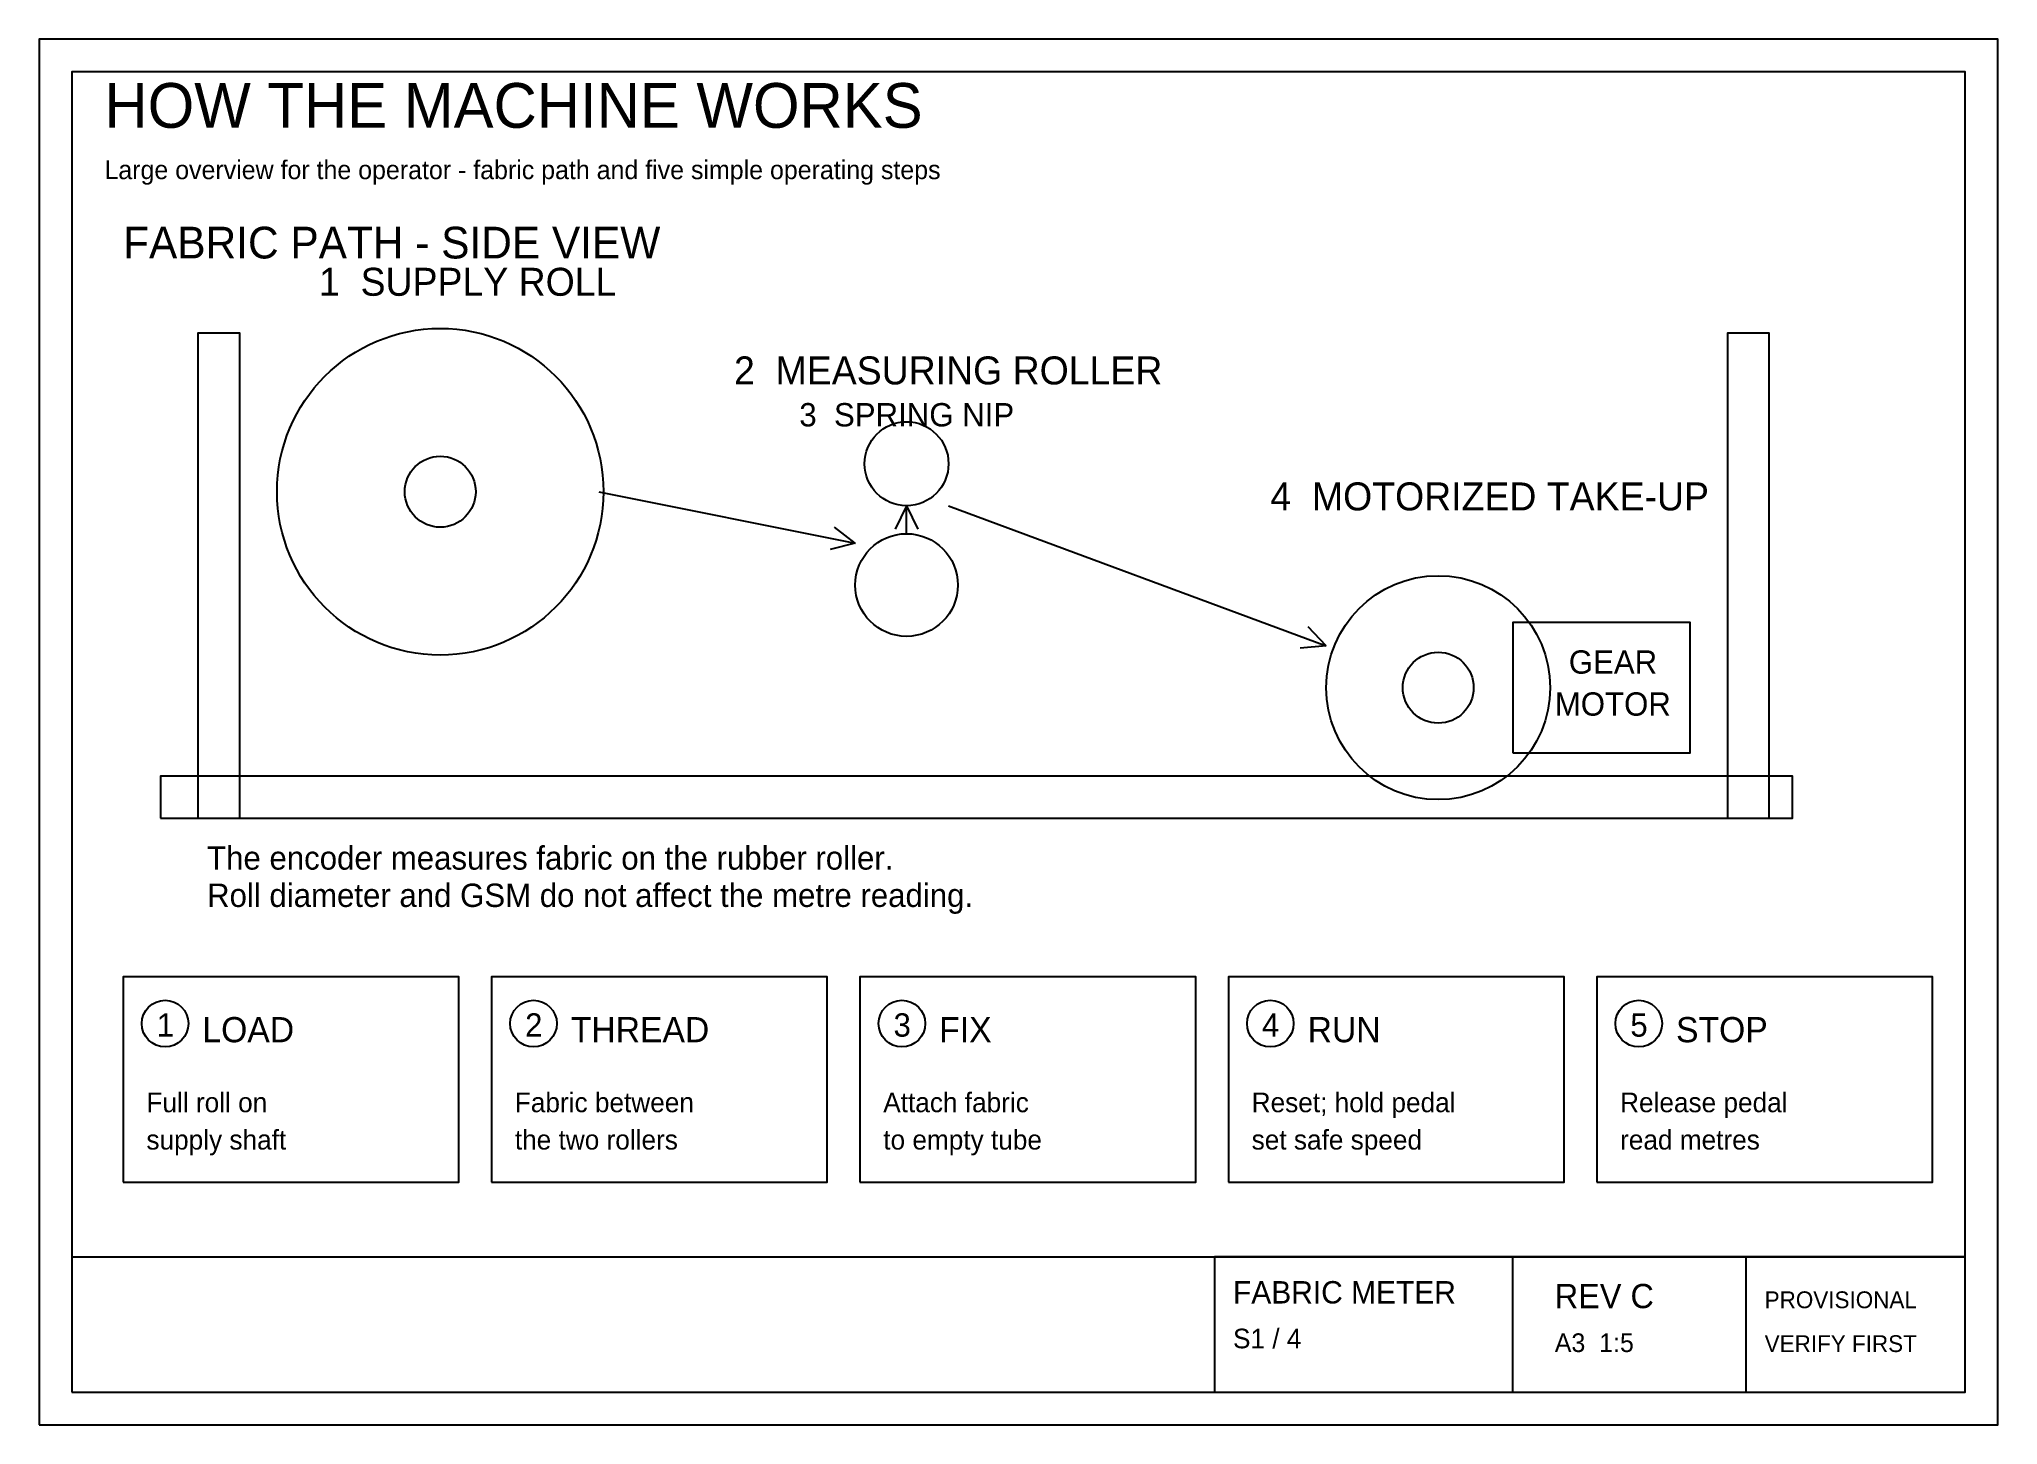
# Model space of a CAD drawing. Header units: metres. Extents: x 0 to 2100, y 0 to 1485.
import ezdxf

# ---------------------------------------------------------------- set-up
doc = ezdxf.new("R2010")
doc.units = ezdxf.units.M
for name, color, linetype in [('DRIVE', 7, 'Continuous'), ('FABRIC', 7, 'Continuous'), ('FLOW', 7, 'Continuous'), ('FRAME', 7, 'Continuous'), ('ROLLER', 7, 'Continuous'), ('SHAFT', 7, 'Continuous'), ('SHEET', 7, 'Continuous'), ('STEP', 7, 'Continuous'), ('TEXT', 7, 'Continuous'), ('TITLE', 7, 'Continuous')]:
    doc.layers.add(name, color=color, linetype=linetype)

msp = doc.modelspace()

# ---------------------------------------------------------------- linework, layer by layer
at = {"layer": 'DRIVE', "color": 1}
msp.add_lwpolyline([(1580, 720), (1770, 720), (1770, 860), (1580, 860)], close=True, dxfattribs=at)
at = {"layer": 'FABRIC', "color": 8}
for centre, radius in [((430, 1000), 175), ((1500, 790), 120)]:
    msp.add_circle(centre, radius, dxfattribs=at)
at = {"layer": 'FLOW', "color": 1}
for p, q in [((600, 1000), (875, 945)), ((930, 985), (917.8, 959.8)), ((930, 955), (930, 985)), ((930, 985), (942.2, 959.8)), ((975, 985), (1380, 835)), ((875, 945), (847.9, 938)), ((875, 945), (852.7, 961.9)), ((1380, 835), (1360.6, 855.2)), ((1380, 835), (1352.1, 832.3))]:
    msp.add_line(p, q, dxfattribs=at)
at = {"layer": 'FRAME', "color": 3}
for points in [[(170, 650), (215, 650), (215, 1170), (170, 1170)], [(1810, 650), (1855, 650), (1855, 1170), (1810, 1170)], [(130, 650), (1880, 650), (1880, 695), (130, 695)]]:
    msp.add_lwpolyline(points, close=True, dxfattribs=at)
at = {"layer": 'ROLLER', "color": 5}
for centre, radius in [((930, 1030), 45), ((930, 900), 55)]:
    msp.add_circle(centre, radius, dxfattribs=at)
at = {"layer": 'SHAFT', "color": 1}
for centre in [(430, 1000), (1500, 790)]:
    msp.add_circle(centre, 38, dxfattribs=at)
at = {"layer": 'SHEET', "color": 7}
for p, q in [((35, 180), (2065, 180)), ((1580, 35), (1580, 180)), ((1830, 35), (1830, 180))]:
    msp.add_line(p, q, dxfattribs=at)
for points in [[(0, 0), (2100, 0), (2100, 1485), (0, 1485)], [(35, 35), (2065, 35), (2065, 1450), (35, 1450)], [(1260, 35), (2065, 35), (2065, 180), (1260, 180)]]:
    msp.add_lwpolyline(points, close=True, dxfattribs=at)
at = {"layer": 'STEP', "color": 6}
for points in [[(90, 260), (450, 260), (450, 480), (90, 480)], [(485, 260), (845, 260), (845, 480), (485, 480)], [(880, 260), (1240, 260), (1240, 480), (880, 480)], [(1275, 260), (1635, 260), (1635, 480), (1275, 480)]]:
    msp.add_lwpolyline(points, close=True, dxfattribs=at)
at = {"layer": 'STEP', "color": 2}
msp.add_lwpolyline([(1670, 260), (2030, 260), (2030, 480), (1670, 480)], close=True, dxfattribs=at)
at = {"layer": 'STEP', "color": 6}
for centre in [(135, 430), (530, 430), (925, 430), (1320, 430)]:
    msp.add_circle(centre, 25, dxfattribs=at)
at = {"layer": 'STEP', "color": 2}
msp.add_circle((1715, 430), 25, dxfattribs=at)

# ---------------------------------------------------------------- texts
at = {"layer": 'TEXT', "color": 7}
for s, height, p in [('1  SUPPLY ROLL', 30, (300, 1210)), ('2  MEASURING ROLLER', 30, (745, 1115)), ('3  SPRING NIP', 25, (815, 1070)), ('4  MOTORIZED TAKE-UP', 30, (1320, 980)), ('The encoder measures fabric on the rubber roller.', 25, (180, 595)), ('Roll diameter and GSM do not affect the metre reading.', 25, (180, 555)), ('Full roll on', 21, (115, 335)), ('Fabric between', 21, (510, 335)), ('Attach fabric', 21, (905, 335)), ('Reset; hold pedal', 21, (1300, 335)), ('Release pedal', 21, (1695, 335)), ('supply shaft', 21, (115, 295)), ('the two rollers', 21, (510, 295)), ('to empty tube', 21, (905, 295)), ('set safe speed', 21, (1300, 295)), ('read metres', 21, (1695, 295)), ('S1 / 4', 21, (1280, 82)), ('A3  1:5', 20, (1625, 78))]:
    msp.add_text(s, height=height, dxfattribs=at).set_placement(p)
at = {"layer": 'TEXT', "color": 1}
for s, p in [('GEAR', (1640, 805)), ('MOTOR', (1625, 760))]:
    msp.add_text(s, height=25, dxfattribs=at).set_placement(p)
at = {"layer": 'TEXT', "color": 2}
msp.add_text('VERIFY FIRST', height=18, dxfattribs=at).set_placement((1850, 78))
at = {"layer": 'TITLE', "color": 7}
for s, height, p in [('HOW THE MACHINE WORKS', 48, (70, 1390)), ('Large overview for the operator - fabric path and five simple operating steps', 20, (70, 1335)), ('FABRIC PATH - SIDE VIEW', 34, (90, 1250)), ('LOAD', 27, (175, 410)), ('THREAD', 27, (570, 410)), ('FIX', 27, (965, 410)), ('RUN', 27, (1360, 410)), ('STOP', 27, (1755, 410)), ('FABRIC METER', 24, (1280, 130)), ('REV C', 26, (1625, 125))]:
    msp.add_text(s, height=height, dxfattribs=at).set_placement(p)
at = {"layer": 'TITLE', "color": 6}
for s, p in [('1', (126, 416)), ('2', (521, 416)), ('3', (916, 416)), ('4', (1311, 416))]:
    msp.add_text(s, height=25, dxfattribs=at).set_placement(p)
at = {"layer": 'TITLE', "color": 2}
for s, height, p in [('5', 25, (1706, 416)), ('PROVISIONAL', 18, (1850, 125))]:
    msp.add_text(s, height=height, dxfattribs=at).set_placement(p)

doc.saveas('drawing.dxf')
